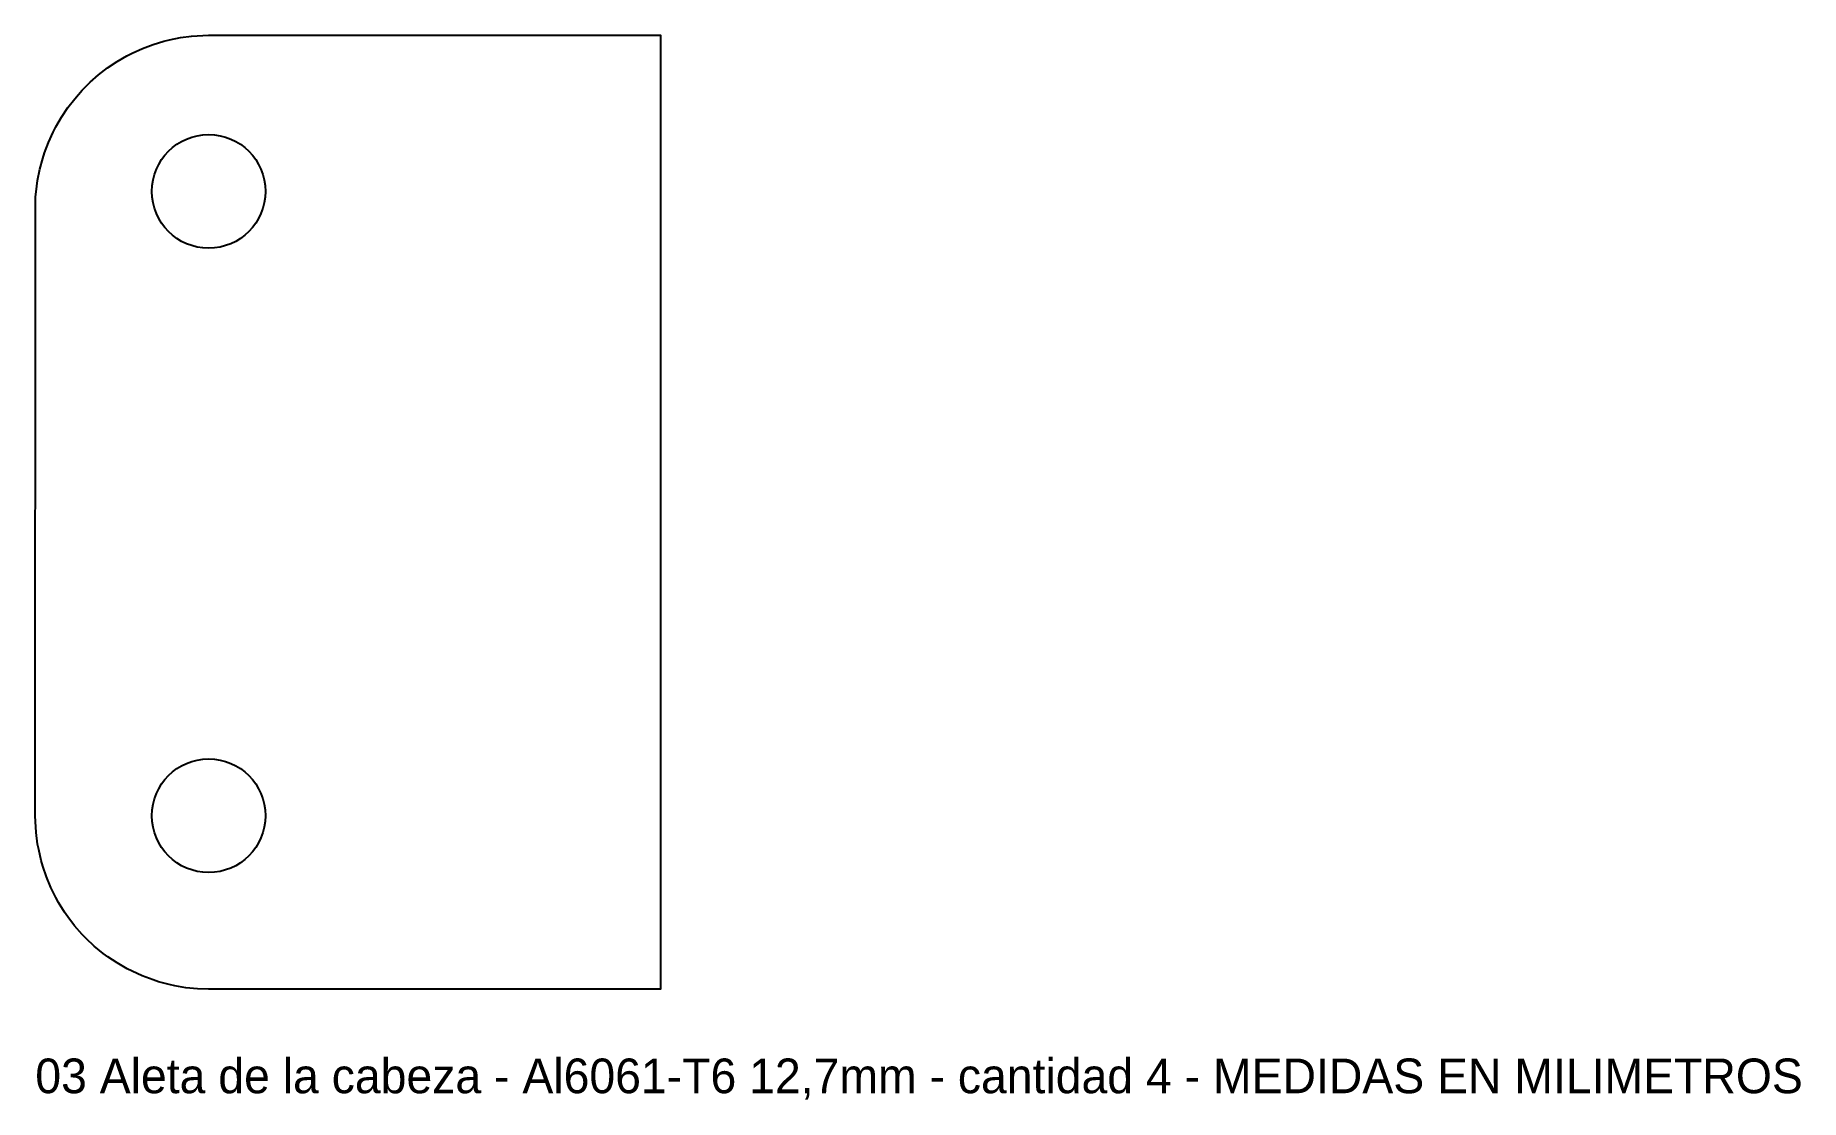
# Model space of a CAD drawing. Header units: millimetres. Extents: x -66 to 138, y -13 to 110.
import ezdxf

# ---------------------------------------------------------------- set-up
doc = ezdxf.new("R2010")
doc.units = ezdxf.units.MM
doc.layers.add('CORTE', color=1, linetype='Continuous')
doc.layers.add('NOTAS', color=3, linetype='Continuous')

msp = doc.modelspace()

# ---------------------------------------------------------------- linework, layer by layer
at = {"layer": 'CORTE'}
msp.add_lwpolyline([(-47.3, 0.04), (-48.62, 0.17), (-49.89, 0.38), (-50.55, 0.52), (-51.8, 0.86), (-52.42, 1.06), (-53.66, 1.53), (-54.26, 1.79), (-55.42, 2.36), (-56.57, 3.02), (-57.64, 3.74), (-58.17, 4.13), (-59.19, 4.97), (-60.14, 5.85), (-60.59, 6.32), (-61.47, 7.32), (-62.25, 8.34), (-62.62, 8.88), (-63.32, 10.01), (-63.64, 10.58), (-64.21, 11.74), (-64.72, 12.96), (-65.14, 14.19), (-65.32, 14.83), (-65.61, 16.09), (-65.73, 16.73), (-65.9, 18.05), (-65.99, 19.34), (-66, 20), (-65.99, 90.65), (-65.96, 91.32), (-65.83, 92.6), (-65.73, 93.27), (-65.48, 94.55), (-65.14, 95.8), (-64.94, 96.44), (-64.48, 97.65), (-63.94, 98.84), (-63.63, 99.44), (-62.98, 100.57), (-62.25, 101.66), (-61.45, 102.69), (-60.59, 103.68), (-59.67, 104.6), (-58.69, 105.45), (-57.66, 106.25), (-56.57, 106.98), (-55.44, 107.63), (-54.84, 107.94), (-53.65, 108.48), (-52.42, 108.94), (-51.18, 109.32), (-50.53, 109.48), (-49.25, 109.73), (-47.97, 109.9), (-47.32, 109.96), (-46, 110), (6.12, 110), (6.12, 0), (-46, 0), (-47.3, 0.04)], close=True, dxfattribs=at)
for centre in [(-46, 92), (-46, 20)]:
    msp.add_circle(centre, 6.55, dxfattribs=at)

# ---------------------------------------------------------------- texts
at = {"layer": 'NOTAS'}
msp.add_text('03 Aleta de la cabeza - Al6061-T6 12,7mm - cantidad 4 - MEDIDAS EN MILIMETROS', height=4, dxfattribs=at).set_placement((-66, -12))

doc.saveas('drawing.dxf')
